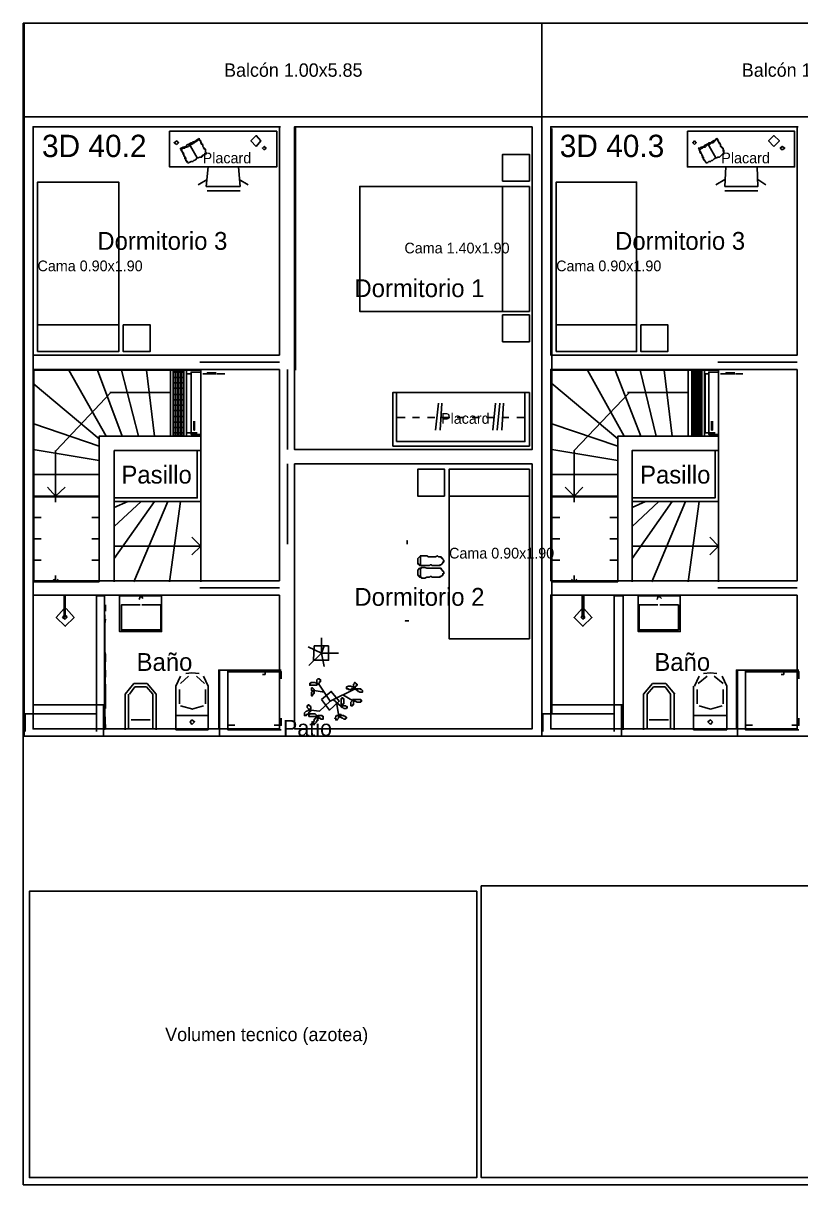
# Model space of a CAD drawing. Header units: metres. Extents: x 0 to 81.3, y 0 to 13.3.
# Drawn here: x 0 to 8.71, y 0 to 13.02 of the extents above; entities that cross this region are included whole.
import ezdxf

# ---------------------------------------------------------------- set-up
doc = ezdxf.new("R2010")
doc.units = ezdxf.units.M
for name, color, linetype in [('Trazo_Cotas', 9, 'Continuous'), ('Trazo_Equipamiento', 8, 'Continuous'), ('Trazo_Estancias', 3, 'Continuous'), ('Trazo_Fachada', 30, 'Continuous'), ('Trazo_Medianeras', 8, 'Continuous'), ('Trazo_Patios', 3, 'Continuous'), ('Trazo_Puertas', 1, 'Continuous'), ('Trazo_Terreno', 7, 'Continuous'), ('Trazo_Unidad', 7, 'Continuous'), ('Trazo_Ventanas', 5, 'Continuous')]:
    doc.layers.add(name, color=color, linetype=linetype)

msp = doc.modelspace()

# ---------------------------------------------------------------- linework, layer by layer
at = {"layer": 'Trazo_Cotas'}
for points in [[(5.81, 13.02), (5.81, 11.97), (0.01, 11.97), (0.01, 13.02)], [(11.61, 13.02), (11.61, 11.97), (5.81, 11.97), (5.81, 13.02)], [(5.08, 3.29), (5.08, 0.08), (0.07, 0.08), (0.07, 3.29)]]:
    msp.add_lwpolyline(points, close=True, dxfattribs=at)
at = {"layer": 'Trazo_Equipamiento', "color": 8}
for p, q in [((0.14, 11.86), (2.88, 11.86)), ((3.05, 11.86), (3.05, 9.13)), ((3.06, 11.86), (5.7, 11.86)), ((5.94, 11.86), (8.68, 11.86)), ((0.11, 9.13), (0.11, 6.76)), ((0.93, 8.39), (0.51, 9.13)), ((1.11, 8.39), (0.83, 9.13)), ((1.29, 8.39), (1.1, 9.13)), ((1.47, 8.39), (1.38, 9.13)), ((1.65, 8.39), (1.65, 9.13)), ((1.7, 9.12), (1.7, 8.4)), ((1.71, 9.12), (1.71, 8.4)), ((1.73, 9.12), (1.73, 8.4)), ((1.74, 9.12), (1.74, 8.4)), ((1.76, 9.12), (1.76, 8.4)), ((1.77, 9.12), (1.77, 8.4)), ((1.79, 9.12), (1.79, 8.4)), ((5.92, 9.13), (5.92, 6.76)), ((6.73, 8.39), (6.32, 9.13)), ((6.92, 8.39), (6.63, 9.13)), ((7.09, 8.39), (6.91, 9.13)), ((7.27, 8.39), (7.18, 9.13)), ((7.45, 8.39), (7.45, 9.13)), ((7.5, 9.12), (7.5, 8.4)), ((7.52, 9.12), (7.52, 8.4)), ((7.53, 9.12), (7.53, 8.4)), ((7.55, 9.12), (7.55, 8.4)), ((7.56, 9.12), (7.56, 8.4)), ((7.58, 9.12), (7.58, 8.4)), ((7.59, 9.12), (7.59, 8.4)), ((1.68, 9.11), (1.8, 9.11)), ((1.68, 9.05), (1.8, 9.05)), ((1.68, 8.99), (1.8, 8.99)), ((2.01, 9.09), (2.09, 9.09)), ((2.16, 9.1), (2.06, 9.1)), ((2.17, 9.09), (2.26, 9.09)), ((7.49, 9.11), (7.6, 9.11)), ((7.49, 9.05), (7.6, 9.05)), ((7.49, 8.99), (7.6, 8.99)), ((7.81, 9.09), (7.89, 9.09)), ((7.97, 9.1), (7.87, 9.1)), ((7.98, 9.09), (8.06, 9.09)), ((0.85, 8.36), (0.11, 8.98)), ((0.98, 8.88), (0.37, 8.23)), ((1.65, 8.88), (0.97, 8.88)), ((1.68, 8.93), (1.8, 8.93)), ((1.68, 8.86), (1.8, 8.86)), ((6.66, 8.36), (5.92, 8.98)), ((6.79, 8.88), (6.17, 8.23)), ((7.45, 8.88), (6.77, 8.88)), ((7.49, 8.93), (7.6, 8.93)), ((7.49, 8.86), (7.6, 8.86)), ((1.68, 8.8), (1.8, 8.8)), ((1.68, 8.74), (1.8, 8.74)), ((7.49, 8.8), (7.6, 8.8)), ((7.49, 8.74), (7.6, 8.74)), ((1.68, 8.68), (1.8, 8.68)), ((1.68, 8.61), (1.8, 8.61)), ((7.49, 8.68), (7.6, 8.68)), ((7.49, 8.61), (7.6, 8.61)), ((0.85, 8.28), (0.12, 8.53)), ((1.68, 8.55), (1.8, 8.55)), ((1.68, 8.49), (1.8, 8.49)), ((1.8, 8.56), (1.8, 8.46)), ((1.91, 8.56), (1.91, 8.46)), ((6.66, 8.28), (5.92, 8.53)), ((7.49, 8.55), (7.6, 8.55)), ((7.49, 8.49), (7.6, 8.49)), ((7.6, 8.56), (7.6, 8.46)), ((7.71, 8.56), (7.71, 8.46)), ((1.68, 8.43), (1.8, 8.43)), ((1.88, 8.43), (1.95, 8.43)), ((1.99, 8.23), (1.99, 8.39)), ((7.49, 8.43), (7.6, 8.43)), ((7.68, 8.43), (7.75, 8.43)), ((7.79, 8.23), (7.79, 8.39)), ((0.85, 8.12), (0.11, 8.24)), ((0.36, 8.23), (0.36, 7.98)), ((6.66, 8.12), (5.92, 8.24)), ((6.17, 8.23), (6.17, 7.98)), ((0.85, 7.96), (0.12, 7.96)), ((0.36, 7.98), (0.36, 7.72)), ((6.66, 7.96), (5.92, 7.96)), ((6.17, 7.98), (6.17, 7.72)), ((0.36, 7.72), (0.36, 7.65)), ((6.17, 7.72), (6.17, 7.65)), ((1.32, 7.66), (1.02, 7.38)), ((1.47, 7.66), (1.02, 7.02)), ((1.17, 7.66), (1.02, 7.59)), ((1.62, 7.66), (1.24, 6.76)), ((1.64, 6.76), (1.76, 7.66)), ((1.99, 6.76), (1.99, 7.66)), ((7.12, 7.66), (6.82, 7.38)), ((7.27, 7.66), (6.82, 7.02)), ((6.97, 7.66), (6.82, 7.59)), ((7.42, 7.66), (7.04, 6.76)), ((7.45, 6.76), (7.57, 7.66)), ((7.79, 6.76), (7.79, 7.66)), ((0.2, 7.48), (0.12, 7.48)), ((0.85, 7.48), (0.77, 7.48)), ((6.01, 7.48), (5.92, 7.48)), ((6.66, 7.48), (6.57, 7.48)), ((0.2, 7.24), (0.12, 7.24)), ((0.85, 7.24), (0.77, 7.24)), ((6.01, 7.24), (5.92, 7.24)), ((6.66, 7.24), (6.57, 7.24)), ((1.99, 7.16), (1.02, 7.16)), ((7.79, 7.16), (6.82, 7.16)), ((0.2, 7), (0.12, 7)), ((0.85, 7), (0.77, 7)), ((6.01, 7), (5.92, 7)), ((6.66, 7), (6.57, 7)), ((0.36, 6.83), (0.36, 6.76)), ((6.17, 6.83), (6.17, 6.76)), ((0.92, 5.34), (0.91, 6.6)), ((6.72, 5.34), (6.72, 6.6)), ((0.92, 6.43), (0.92, 6.5)), ((6.72, 6.43), (6.72, 6.5)), ((0.91, 6.26), (0.92, 6.34)), ((6.72, 6.26), (6.72, 6.34)), ((0.91, 6.09), (0.91, 6.18)), ((6.72, 6.09), (6.72, 6.18)), ((0.91, 5.93), (0.91, 6.01)), ((6.72, 5.93), (6.72, 6.01)), ((0.92, 5.86), (0.92, 5.95)), ((6.72, 5.86), (6.72, 5.95)), ((0.91, 5.76), (0.91, 5.84)), ((0.92, 5.69), (0.92, 5.77)), ((1.89, 5.74), (1.82, 5.73)), ((1.97, 5.73), (1.89, 5.74)), ((2.19, 5.77), (2.89, 5.77)), ((2.19, 5.12), (2.19, 5.77)), ((2.29, 5.75), (2.37, 5.75)), ((2.29, 5.67), (2.29, 5.75)), ((2.29, 5.75), (2.89, 5.75)), ((6.72, 5.76), (6.72, 5.84)), ((6.72, 5.69), (6.72, 5.77)), ((7.7, 5.74), (7.62, 5.73)), ((7.77, 5.73), (7.7, 5.74)), ((7.99, 5.12), (7.99, 5.77)), ((8, 5.77), (8.69, 5.77)), ((8.09, 5.75), (8.17, 5.75)), ((8.09, 5.67), (8.09, 5.75)), ((8.09, 5.75), (8.69, 5.75)), ((0.91, 5.59), (0.91, 5.68)), ((0.92, 5.52), (0.92, 5.61)), ((1.24, 5.62), (1.14, 5.5)), ((1.39, 5.62), (1.24, 5.62)), ((1.49, 5.5), (1.39, 5.62)), ((1.76, 5.7), (1.71, 5.59)), ((1.85, 5.7), (1.76, 5.62)), ((2.03, 5.62), (1.94, 5.7)), ((2.07, 5.59), (2.02, 5.7)), ((6.72, 5.59), (6.72, 5.68)), ((6.72, 5.52), (6.72, 5.61)), ((7.05, 5.62), (6.95, 5.5)), ((7.2, 5.62), (7.05, 5.62)), ((7.3, 5.5), (7.2, 5.62)), ((7.57, 5.7), (7.52, 5.59)), ((7.66, 5.7), (7.56, 5.62)), ((7.84, 5.62), (7.74, 5.7)), ((7.88, 5.59), (7.83, 5.7)), ((0.91, 5.43), (0.91, 5.51)), ((1.18, 5.5), (1.18, 5.12)), ((1.25, 5.58), (1.19, 5.5)), ((1.38, 5.58), (1.25, 5.58)), ((1.45, 5.5), (1.38, 5.58)), ((1.45, 5.12), (1.45, 5.5)), ((1.49, 5.5), (1.49, 5.1)), ((1.75, 5.39), (1.75, 5.55)), ((2.04, 5.39), (2.04, 5.55)), ((6.72, 5.43), (6.72, 5.51)), ((7.06, 5.58), (6.99, 5.5)), ((6.99, 5.5), (6.99, 5.12)), ((7.19, 5.58), (7.06, 5.58)), ((7.25, 5.5), (7.19, 5.58)), ((7.25, 5.12), (7.25, 5.5)), ((7.29, 5.5), (7.29, 5.1)), ((7.55, 5.39), (7.55, 5.55)), ((7.84, 5.39), (7.84, 5.55)), ((0.92, 5.12), (0.91, 5.38)), ((0.91, 5.26), (0.91, 5.34)), ((0.92, 5.34), (0.92, 5.44)), ((1.76, 5.37), (1.9, 5.33)), ((1.89, 5.33), (2.02, 5.37)), ((6.72, 5.34), (6.72, 5.44)), ((6.72, 5.12), (6.72, 5.38)), ((6.72, 5.26), (6.72, 5.34)), ((7.57, 5.37), (7.7, 5.33)), ((7.7, 5.33), (7.83, 5.37)), ((1.21, 5.21), (1.42, 5.21)), ((2.07, 5.26), (1.71, 5.26)), ((7.01, 5.21), (7.23, 5.21)), ((7.88, 5.26), (7.51, 5.26)), ((0.91, 5.1), (0.91, 5.18)), ((1.19, 5.11), (1.3, 5.11)), ((1.34, 5.11), (1.44, 5.11)), ((6.72, 5.1), (6.72, 5.18)), ((6.99, 5.11), (7.1, 5.11)), ((7.14, 5.11), (7.25, 5.11))]:
    msp.add_line(p, q, dxfattribs=at)
at = {"layer": 'Trazo_Equipamiento', "color": 9}
for p, q in [((1.95, 11.51), (1.86, 11.67)), ((7.76, 11.51), (7.67, 11.67)), ((2.06, 11.27), (1.96, 11.21)), ((2.42, 11.27), (2.52, 11.21)), ((7.86, 11.27), (7.76, 11.21)), ((8.23, 11.27), (8.32, 11.21)), ((2.06, 11.14), (2.43, 11.14)), ((5.37, 11.19), (5.37, 9.79)), ((7.86, 11.14), (8.23, 11.14)), ((1.07, 9.64), (0.16, 9.64)), ((6.87, 9.64), (5.97, 9.64)), ((4.65, 8.76), (4.62, 8.46)), ((4.65, 8.76), (4.62, 8.46)), ((4.69, 8.76), (4.67, 8.46)), ((4.69, 8.76), (4.67, 8.46)), ((5.29, 8.76), (5.26, 8.46)), ((5.29, 8.76), (5.26, 8.46)), ((5.34, 8.76), (5.31, 8.46)), ((5.34, 8.76), (5.31, 8.46)), ((5.38, 8.76), (5.36, 8.46)), ((5.38, 8.76), (5.36, 8.46)), ((4.18, 8.6), (4.28, 8.6)), ((4.18, 8.6), (4.28, 8.6)), ((4.36, 8.6), (4.44, 8.6)), ((4.36, 8.6), (4.44, 8.6)), ((4.53, 8.6), (4.61, 8.6)), ((4.53, 8.6), (4.61, 8.6)), ((4.69, 8.6), (4.78, 8.6)), ((4.69, 8.6), (4.78, 8.6)), ((4.86, 8.6), (4.94, 8.6)), ((4.86, 8.6), (4.94, 8.6)), ((5.03, 8.6), (5.11, 8.6)), ((5.03, 8.6), (5.11, 8.6)), ((5.19, 8.6), (5.28, 8.6)), ((5.19, 8.6), (5.28, 8.6)), ((5.36, 8.6), (5.44, 8.6)), ((5.36, 8.6), (5.44, 8.6)), ((5.53, 8.6), (5.62, 8.6)), ((5.53, 8.6), (5.62, 8.6)), ((4.77, 7.72), (5.67, 7.72)), ((4.45, 7.04), (4.45, 6.95)), ((4.45, 6.91), (4.45, 6.82)), ((3.34, 5.96), (3.34, 6.13)), ((3.34, 5.96), (3.19, 6.03)), ((3.34, 5.96), (3.37, 6.04)), ((3.34, 5.96), (3.2, 5.82)), ((3.34, 5.96), (3.37, 5.81)), ((3.34, 5.96), (3.53, 5.96)), ((3.44, 5.42), (3.31, 5.61)), ((3.37, 5.52), (3.26, 5.54)), ((3.44, 5.42), (3.72, 5.56)), ((3.58, 5.49), (3.69, 5.43)), ((3.44, 5.42), (3.32, 5.31)), ((3.47, 5.44), (3.56, 5.36)), ((3.51, 5.41), (3.53, 5.27)), ((3.32, 5.31), (3.22, 5.32))]:
    msp.add_line(p, q, dxfattribs=at)
at = {"layer": 'Trazo_Equipamiento', "color": 8}
for points in [[(0.11, 11.84), (0.11, 5.28), (0.11, 10.18)], [(5.92, 11.84), (5.92, 5.28), (5.92, 10.18)], [(0.11, 10.18), (0.11, 6.76), (0.11, 9.29)], [(5.92, 10.18), (5.92, 6.76), (5.92, 9.29)], [(0.11, 8.69), (0.11, 9.29), (0.11, 9.13)], [(5.92, 8.69), (5.92, 9.29), (5.92, 9.13)], [(2.16, 9.09), (2.06, 9.09), (2.06, 9.1)], [(7.97, 9.09), (7.87, 9.09), (7.87, 9.1)], [(1.79, 8.56), (1.79, 8.46), (1.8, 8.46)], [(1.92, 8.56), (1.92, 8.46), (1.91, 8.46)], [(7.59, 8.56), (7.59, 8.46), (7.6, 8.46)], [(7.72, 8.56), (7.72, 8.46), (7.71, 8.46)], [(1.02, 6.76), (1.02, 8.23), (1.99, 8.23), (1.99, 8.39), (0.85, 8.39), (0.85, 6.76)], [(6.82, 6.76), (6.82, 8.23), (7.79, 8.23), (7.79, 8.39), (6.66, 8.39), (6.66, 6.76)], [(1.99, 8.23), (1.99, 7.66), (1.02, 7.66)], [(1.95, 8.23), (1.95, 7.7), (1.02, 7.7)], [(7.79, 8.23), (7.79, 7.66), (6.82, 7.66)], [(7.75, 8.23), (7.75, 7.7), (6.82, 7.7)], [(0.27, 7.82), (0.36, 7.72), (0.47, 7.82)], [(6.07, 7.82), (6.17, 7.72), (6.27, 7.82)], [(1.89, 7.06), (1.99, 7.16), (1.89, 7.26)], [(7.69, 7.06), (7.79, 7.16), (7.69, 7.26)], [(0.34, 6.79), (0.36, 6.76), (0.39, 6.79)], [(6.14, 6.79), (6.17, 6.76), (6.2, 6.79)], [(0.11, 6.6), (0.11, 5.38), (0.91, 5.38)], [(0.46, 6.36), (0.46, 6.6), (0.47, 6.6), (0.47, 6.36)], [(1.34, 6.57), (1.33, 6.59), (1.31, 6.59), (1.3, 6.56)], [(5.92, 6.6), (5.92, 5.38), (6.72, 5.38)], [(6.26, 6.36), (6.26, 6.6), (6.28, 6.6), (6.28, 6.36)], [(7.15, 6.57), (7.13, 6.59), (7.11, 6.59), (7.1, 6.56)], [(0.46, 6.46), (0.37, 6.36), (0.47, 6.26), (0.57, 6.36), (0.48, 6.46)], [(0.46, 6.38), (0.44, 6.36), (0.47, 6.34), (0.49, 6.36), (0.48, 6.38)], [(1.33, 6.5), (1.54, 6.5), (1.54, 6.22), (1.1, 6.22), (1.1, 6.5), (1.31, 6.5)], [(6.26, 6.46), (6.17, 6.36), (6.27, 6.26), (6.37, 6.36), (6.28, 6.46)], [(6.26, 6.38), (6.25, 6.36), (6.27, 6.34), (6.29, 6.36), (6.28, 6.38)], [(7.13, 6.5), (7.34, 6.5), (7.34, 6.22), (6.9, 6.22), (6.9, 6.5), (7.11, 6.5)], [(2.19, 5.12), (2.19, 5.77), (2.29, 5.77), (2.29, 5.1), (2.89, 5.1)], [(2.68, 5.75), (2.71, 5.75), (2.71, 5.72), (2.68, 5.72)], [(2.81, 5.75), (2.89, 5.75), (2.89, 5.67)], [(7.99, 5.12), (7.99, 5.77), (8.09, 5.77), (8.09, 5.1), (8.69, 5.1)], [(8.49, 5.75), (8.52, 5.75), (8.52, 5.72), (8.49, 5.72)], [(8.61, 5.75), (8.69, 5.75), (8.69, 5.67)], [(1.14, 5.1), (1.14, 5.33), (1.14, 5.5)], [(1.71, 5.59), (1.71, 5.1), (2.07, 5.1), (2.07, 5.59)], [(6.95, 5.1), (6.95, 5.33), (6.95, 5.5)], [(7.51, 5.59), (7.51, 5.1), (7.88, 5.1), (7.88, 5.59)], [(0.82, 5.28), (0.82, 5.38), (0.82, 5.08)], [(0.92, 5.12), (0.91, 5.38), (0.91, 5.38)], [(6.62, 5.28), (6.62, 5.38), (6.62, 5.08)], [(6.72, 5.12), (6.72, 5.12), (6.72, 5.38)], [(0.82, 5.08), (0.82, 5.28), (0.02, 5.28), (0.02, 5.08)], [(2.37, 5.15), (2.29, 5.15), (2.29, 5.23)], [(2.89, 5.23), (2.89, 5.15), (2.81, 5.15)], [(6.62, 5.08), (6.62, 5.28), (5.82, 5.28), (5.82, 5.08)], [(8.17, 5.15), (8.09, 5.15), (8.09, 5.23)], [(8.69, 5.23), (8.69, 5.15), (8.61, 5.15)]]:
    msp.add_lwpolyline(points, dxfattribs=at)
at = {"layer": 'Trazo_Equipamiento', "color": 9}
for points in [[(1.64, 11.81), (1.64, 11.41), (2.84, 11.41), (2.84, 11.81)], [(2.61, 11.64), (2.66, 11.7), (2.61, 11.76), (2.55, 11.7)], [(7.44, 11.81), (7.44, 11.41), (8.64, 11.41), (8.64, 11.81)], [(8.41, 11.64), (8.47, 11.7), (8.41, 11.76), (8.35, 11.7)], [(1.72, 11.66), (1.74, 11.68), (1.72, 11.7), (1.69, 11.68)], [(2.7, 11.6), (2.72, 11.62), (2.7, 11.64), (2.68, 11.62)], [(7.52, 11.66), (7.54, 11.68), (7.52, 11.7), (7.5, 11.68)], [(8.5, 11.6), (8.53, 11.62), (8.5, 11.64), (8.48, 11.62)], [(5.37, 11.25), (5.37, 11.55), (5.67, 11.55), (5.67, 11.25)], [(0.16, 9.34), (0.16, 11.24), (1.07, 11.24), (1.07, 9.34)], [(5.97, 9.34), (5.97, 11.24), (6.87, 11.24), (6.87, 9.34)], [(5.67, 11.19), (5.67, 9.79), (3.77, 9.79), (3.77, 11.19)], [(1.12, 9.64), (1.12, 9.34), (1.42, 9.34), (1.42, 9.64)], [(5.37, 9.75), (5.37, 9.45), (5.67, 9.45), (5.67, 9.75)], [(6.92, 9.64), (6.92, 9.34), (7.22, 9.34), (7.22, 9.64)], [(4.14, 8.28), (4.14, 8.88), (5.67, 8.88), (5.67, 8.28)], [(4.18, 8.33), (4.18, 8.88), (5.62, 8.88), (5.62, 8.33)], [(4.72, 7.72), (4.72, 8.02), (4.42, 8.02), (4.42, 7.72)], [(5.67, 8.02), (5.67, 6.12), (4.77, 6.12), (4.77, 8.02)], [(4.3, 7.18), (4.3, 7.22)], [(4.42, 7.02), (4.45, 7.05), (4.52, 7.05), (4.54, 7.04), (4.62, 7.04), (4.64, 7.05), (4.65, 7.04), (4.68, 7.04), (4.68, 7.03), (4.69, 7.03), (4.69, 7.02), (4.7, 7.02), (4.7, 7.01), (4.71, 7), (4.71, 6.98), (4.7, 6.98), (4.7, 6.97), (4.68, 6.95), (4.67, 6.95), (4.67, 6.94), (4.58, 6.94), (4.57, 6.95), (4.56, 6.95), (4.55, 6.94), (4.44, 6.94), (4.44, 6.95), (4.43, 6.95), (4.43, 6.96), (4.42, 6.96)], [(4.42, 6.83), (4.43, 6.83), (4.43, 6.82), (4.44, 6.82), (4.44, 6.81), (4.46, 6.81), (4.46, 6.8), (4.5, 6.8), (4.52, 6.81), (4.55, 6.81), (4.56, 6.82), (4.57, 6.82), (4.58, 6.81), (4.67, 6.81), (4.67, 6.82), (4.68, 6.82), (4.69, 6.83), (4.7, 6.83), (4.7, 6.85), (4.71, 6.85), (4.71, 6.87), (4.69, 6.89), (4.69, 6.9), (4.68, 6.9), (4.68, 6.91), (4.52, 6.91), (4.5, 6.92), (4.46, 6.92), (4.46, 6.91), (4.44, 6.91), (4.42, 6.89)], [(4.32, 6.32), (4.28, 6.32)], [(4.77, 6.34), (4.77, 6.3)], [(3.42, 6.04), (3.26, 6.04), (3.25, 5.88), (3.42, 5.88)], [(3.29, 5.61), (3.29, 5.62), (3.28, 5.62), (3.27, 5.63), (3.22, 5.63), (3.22, 5.62), (3.21, 5.62), (3.21, 5.6), (3.29, 5.6), (3.3, 5.61)], [(3.31, 5.61), (3.31, 5.62), (3.32, 5.63), (3.32, 5.64), (3.33, 5.64), (3.33, 5.66), (3.32, 5.66), (3.32, 5.67), (3.3, 5.67), (3.29, 5.66), (3.29, 5.63), (3.3, 5.62), (3.3, 5.61)], [(3.72, 5.58), (3.74, 5.6), (3.74, 5.61), (3.73, 5.61), (3.73, 5.62), (3.72, 5.63), (3.71, 5.63), (3.71, 5.62), (3.7, 5.61), (3.7, 5.59), (3.71, 5.58), (3.71, 5.57), (3.72, 5.57)], [(3.26, 5.54), (3.26, 5.55), (3.24, 5.57), (3.23, 5.57), (3.23, 5.54)], [(3.24, 5.53), (3.23, 5.52), (3.23, 5.48), (3.24, 5.48), (3.24, 5.49), (3.25, 5.5), (3.25, 5.51), (3.26, 5.51), (3.26, 5.53)], [(3.34, 5.44), (3.43, 5.32), (3.54, 5.42), (3.45, 5.53)], [(3.72, 5.56), (3.7, 5.57), (3.7, 5.58), (3.68, 5.58), (3.67, 5.59), (3.64, 5.59), (3.63, 5.58), (3.62, 5.58), (3.62, 5.56), (3.64, 5.56), (3.64, 5.55), (3.67, 5.55), (3.68, 5.56)], [(3.72, 5.56), (3.78, 5.56), (3.78, 5.55), (3.79, 5.55), (3.8, 5.54), (3.8, 5.52), (3.77, 5.52), (3.76, 5.53), (3.75, 5.53), (3.75, 5.54), (3.74, 5.54)], [(3.22, 5.36), (3.21, 5.37), (3.2, 5.37), (3.2, 5.38), (3.19, 5.38), (3.18, 5.37), (3.18, 5.35), (3.2, 5.33), (3.22, 5.33)], [(3.56, 5.36), (3.58, 5.38), (3.58, 5.39), (3.59, 5.39), (3.59, 5.45), (3.58, 5.45), (3.58, 5.46), (3.57, 5.46), (3.57, 5.45), (3.56, 5.45)], [(3.56, 5.36), (3.57, 5.35), (3.58, 5.35), (3.59, 5.34), (3.62, 5.34), (3.63, 5.35), (3.63, 5.36), (3.62, 5.36), (3.61, 5.37), (3.57, 5.37), (3.57, 5.36)], [(3.67, 5.41), (3.67, 5.37), (3.69, 5.37), (3.69, 5.38), (3.7, 5.38), (3.7, 5.42), (3.69, 5.43)], [(3.69, 5.44), (3.7, 5.43), (3.7, 5.42), (3.72, 5.42), (3.74, 5.41), (3.78, 5.41), (3.78, 5.42), (3.79, 5.42), (3.79, 5.43), (3.78, 5.43), (3.78, 5.44)], [(3.22, 5.32), (3.19, 5.32), (3.18, 5.31), (3.17, 5.31), (3.15, 5.29), (3.15, 5.26), (3.17, 5.26), (3.17, 5.27), (3.18, 5.27), (3.19, 5.28), (3.2, 5.28), (3.2, 5.3), (3.21, 5.3), (3.22, 5.31)], [(3.27, 5.28), (3.21, 5.28), (3.21, 5.27), (3.2, 5.27), (3.2, 5.25), (3.27, 5.25), (3.28, 5.26), (3.29, 5.26)], [(3.3, 5.26), (3.3, 5.22), (3.29, 5.2), (3.29, 5.19), (3.28, 5.19), (3.28, 5.18), (3.27, 5.17), (3.25, 5.17), (3.25, 5.19), (3.26, 5.2), (3.26, 5.22), (3.27, 5.22), (3.27, 5.23), (3.28, 5.23), (3.28, 5.24)], [(3.3, 5.26), (3.35, 5.26), (3.35, 5.25), (3.36, 5.25), (3.36, 5.22), (3.33, 5.22), (3.33, 5.23), (3.31, 5.23), (3.31, 5.25)], [(3.53, 5.27), (3.52, 5.26), (3.51, 5.26), (3.5, 5.25), (3.5, 5.24), (3.49, 5.23), (3.5, 5.23), (3.5, 5.21), (3.52, 5.21), (3.52, 5.22), (3.53, 5.23)], [(3.53, 5.27), (3.55, 5.25), (3.55, 5.24), (3.56, 5.24), (3.57, 5.23), (3.58, 5.23), (3.59, 5.22), (3.61, 5.22), (3.61, 5.23), (3.62, 5.23), (3.62, 5.24), (3.61, 5.24), (3.61, 5.25), (3.6, 5.25), (3.59, 5.26), (3.56, 5.26), (3.56, 5.27)]]:
    msp.add_lwpolyline(points, close=True, dxfattribs=at)
for points in [[(1.97, 11.73), (1.96, 11.72), (1.94, 11.71), (1.92, 11.69), (1.9, 11.69), (1.89, 11.68), (1.88, 11.68), (1.86, 11.67)], [(1.97, 11.72), (1.95, 11.7), (1.93, 11.69), (1.92, 11.68), (1.91, 11.68), (1.9, 11.67), (1.88, 11.66), (1.87, 11.66)], [(2.05, 11.57), (2.04, 11.58), (2.04, 11.61), (2.01, 11.64), (2.01, 11.66), (2, 11.67), (1.99, 11.69), (1.99, 11.7), (1.97, 11.72), (1.97, 11.73)], [(2.05, 11.56), (2.05, 11.57), (2.04, 11.58), (2.04, 11.6), (2.02, 11.62), (2.02, 11.63), (2.01, 11.64), (2.01, 11.65), (2, 11.66), (1.99, 11.68), (1.99, 11.69), (1.98, 11.7), (1.98, 11.71), (1.97, 11.72)], [(7.77, 11.73), (7.75, 11.71), (7.73, 11.7), (7.72, 11.69), (7.71, 11.69), (7.7, 11.68), (7.68, 11.68), (7.67, 11.67)], [(7.77, 11.72), (7.74, 11.69), (7.73, 11.69), (7.73, 11.68), (7.71, 11.68), (7.69, 11.66), (7.67, 11.66)], [(7.85, 11.57), (7.85, 11.59), (7.84, 11.61), (7.84, 11.62), (7.83, 11.62), (7.83, 11.63), (7.81, 11.65), (7.81, 11.66), (7.8, 11.67), (7.79, 11.69), (7.79, 11.7), (7.78, 11.71), (7.78, 11.72), (7.77, 11.73)], [(7.85, 11.56), (7.85, 11.58), (7.84, 11.59), (7.84, 11.61), (7.81, 11.64), (7.81, 11.66), (7.8, 11.68), (7.78, 11.7), (7.78, 11.71), (7.77, 11.72)], [(1.76, 11.62), (1.77, 11.62), (1.79, 11.63), (1.8, 11.63), (1.82, 11.64), (1.84, 11.66), (1.85, 11.66), (1.86, 11.67)], [(1.84, 11.46), (1.82, 11.48), (1.82, 11.5), (1.81, 11.5), (1.81, 11.52), (1.8, 11.53), (1.8, 11.54), (1.79, 11.55), (1.79, 11.56), (1.78, 11.58), (1.77, 11.59), (1.77, 11.6), (1.76, 11.61), (1.76, 11.62)], [(1.77, 11.61), (1.78, 11.61), (1.79, 11.62), (1.81, 11.62), (1.82, 11.63), (1.83, 11.63), (1.85, 11.64), (1.87, 11.66)], [(1.85, 11.45), (1.84, 11.46), (1.84, 11.47), (1.82, 11.49), (1.82, 11.51), (1.81, 11.52), (1.81, 11.53), (1.8, 11.54), (1.8, 11.55), (1.79, 11.57), (1.78, 11.58), (1.78, 11.59), (1.77, 11.6), (1.77, 11.61)], [(7.56, 11.62), (7.58, 11.62), (7.59, 11.63), (7.6, 11.63), (7.62, 11.64), (7.63, 11.65), (7.67, 11.67)], [(7.65, 11.46), (7.62, 11.49), (7.62, 11.5), (7.61, 11.51), (7.61, 11.53), (7.6, 11.54), (7.6, 11.55), (7.59, 11.56), (7.58, 11.58), (7.58, 11.59), (7.57, 11.6), (7.57, 11.61), (7.56, 11.62)], [(7.57, 11.61), (7.59, 11.61), (7.6, 11.62), (7.61, 11.62), (7.62, 11.63), (7.64, 11.63), (7.67, 11.66)], [(7.65, 11.45), (7.65, 11.46), (7.63, 11.48), (7.63, 11.49), (7.62, 11.5), (7.62, 11.52), (7.61, 11.53), (7.61, 11.54), (7.6, 11.55), (7.59, 11.57), (7.59, 11.58), (7.58, 11.59), (7.58, 11.6), (7.57, 11.61)], [(1.85, 11.45), (1.86, 11.46), (1.88, 11.47), (1.9, 11.47), (1.91, 11.48), (1.93, 11.49), (1.95, 11.51)], [(2.05, 11.56), (2.04, 11.55), (2.03, 11.55), (2.01, 11.54), (2.01, 11.53), (2, 11.53), (2, 11.52), (1.98, 11.52), (1.96, 11.51), (1.95, 11.51)], [(7.65, 11.45), (7.67, 11.46), (7.68, 11.47), (7.7, 11.47), (7.71, 11.48), (7.72, 11.48), (7.74, 11.5), (7.76, 11.51)], [(7.85, 11.56), (7.84, 11.55), (7.83, 11.55), (7.8, 11.52), (7.78, 11.52), (7.77, 11.51), (7.76, 11.51)], [(2.41, 11.41), (2.43, 11.19), (2.05, 11.19), (2.07, 11.41)], [(8.22, 11.41), (8.23, 11.19), (7.86, 11.19), (7.87, 11.41)]]:
    msp.add_lwpolyline(points, dxfattribs=at)
at = {"layer": 'Trazo_Equipamiento', "color": 8}
for points in [[(1.99, 9.13), (1.99, 8.39), (0.85, 8.39), (0.85, 6.76), (0.12, 6.76), (0.12, 9.13)], [(1.68, 8.4), (1.68, 9.12), (1.8, 9.12), (1.8, 8.4)], [(1.83, 9.13), (1.83, 8.39), (1.99, 8.39), (1.99, 9.13)], [(1.83, 9.13), (1.99, 9.13), (1.99, 9.11), (1.88, 9.11), (1.88, 9.09), (1.83, 9.09)], [(7.79, 9.13), (7.79, 8.39), (6.66, 8.39), (6.66, 6.76), (5.92, 6.76), (5.92, 9.13)], [(7.49, 8.4), (7.49, 9.12), (7.6, 9.12), (7.6, 8.4)], [(7.63, 9.13), (7.63, 8.39), (7.79, 8.39), (7.79, 9.13)], [(7.63, 9.13), (7.79, 9.13), (7.79, 9.11), (7.68, 9.11), (7.68, 9.09), (7.63, 9.09)], [(1.88, 9.09), (1.88, 8.43), (1.83, 8.43), (1.83, 9.09)], [(7.68, 9.09), (7.68, 8.43), (7.64, 8.43), (7.64, 9.09)], [(1.83, 8.39), (1.99, 8.39), (1.99, 8.41), (1.88, 8.41), (1.88, 8.43), (1.83, 8.43)], [(7.63, 8.39), (7.79, 8.39), (7.79, 8.41), (7.68, 8.41), (7.68, 8.43), (7.63, 8.43)], [(0.85, 7.71), (0.85, 7.72), (0.12, 7.71)], [(0.85, 7.72), (0.12, 7.71), (0.12, 7.72)], [(6.66, 7.71), (6.66, 7.72), (5.92, 7.71)], [(6.66, 7.72), (5.92, 7.71), (5.92, 7.72)], [(0.82, 6.6), (0.82, 5.38), (0.91, 5.38), (0.91, 6.6)], [(1.55, 6.6), (1.55, 6.2), (1.08, 6.2), (1.08, 6.6)], [(6.62, 6.6), (6.62, 5.38), (6.72, 5.38), (6.72, 6.6)], [(7.36, 6.6), (7.36, 6.2), (6.89, 6.2), (6.89, 6.6)], [(2.2, 5.12), (2.2, 5.77), (2.19, 5.12)], [(2.2, 5.77), (2.19, 5.12), (2.19, 5.77)], [(2.2, 5.03), (2.2, 5.77)], [(8, 5.12), (8, 5.77), (7.99, 5.12)], [(8, 5.77), (7.99, 5.12), (7.99, 5.77)], [(8, 5.03), (8, 5.77)], [(0.91, 5.12), (0.91, 5.38), (0.9, 5.12)], [(0.91, 5.38), (0.9, 5.12), (0.9, 5.38)], [(0.9, 5.03), (0.9, 5.38)], [(6.72, 5.12), (6.72, 5.38), (6.7, 5.12)], [(6.72, 5.38), (6.7, 5.12), (6.7, 5.38)], [(6.7, 5.03), (6.7, 5.38)], [(1.89, 5.16), (1.92, 5.19), (1.89, 5.21), (1.87, 5.19)], [(7.7, 5.16), (7.72, 5.19), (7.7, 5.21), (7.67, 5.19)]]:
    msp.add_lwpolyline(points, close=True, dxfattribs=at)
at = {"layer": 'Trazo_Estancias', "color": 5}
for points in [[(2.87, 11.86), (2.87, 9.3), (0.11, 9.3), (0.11, 11.86)], [(5.7, 11.86), (5.7, 8.24), (3.04, 8.24), (3.04, 11.86)], [(8.67, 11.86), (8.67, 9.3), (5.91, 9.3), (5.91, 11.86)], [(5.7, 8.08), (5.7, 5.11), (3.04, 5.11), (3.04, 8.08)]]:
    msp.add_lwpolyline(points, close=True, dxfattribs=at)
at = {"layer": 'Trazo_Estancias', "color": 8}
for points in [[(2.87, 9.14), (2.87, 6.77), (0.11, 6.77), (0.11, 9.14)], [(8.67, 9.14), (8.67, 6.77), (5.91, 6.77), (5.91, 9.14)]]:
    msp.add_lwpolyline(points, close=True, dxfattribs=at)
at = {"layer": 'Trazo_Estancias', "color": 4}
for points in [[(2.87, 6.61), (2.87, 5.11), (0.11, 5.11), (0.11, 6.61)], [(8.67, 6.61), (8.67, 5.11), (5.91, 5.11), (5.91, 6.61)]]:
    msp.add_lwpolyline(points, close=True, dxfattribs=at)
at = {"layer": 'Trazo_Fachada'}
for p, q in [((5.81, 11.97), (0.01, 11.97)), ((11.61, 11.97), (5.81, 11.97)), ((5.81, 5.03), (0.01, 5.03)), ((11.61, 5.03), (5.81, 5.03))]:
    msp.add_line(p, q, dxfattribs=at)
at = {"layer": 'Trazo_Medianeras'}
msp.add_line((17.48, 0), (0, 0), dxfattribs=at)
at = {"layer": 'Trazo_Patios'}
msp.add_lwpolyline([(9.98, 3.35), (9.98, 0.08), (5.13, 0.08), (5.13, 3.35)], close=True, dxfattribs=at)
at = {"layer": 'Trazo_Puertas'}
for p, q in [((2.87, 9.22), (1.98, 9.22)), ((2.96, 9.14), (2.96, 8.24)), ((8.67, 9.22), (7.78, 9.22)), ((2.96, 8.08), (2.96, 7.18)), ((2.87, 6.69), (1.98, 6.69)), ((8.67, 6.69), (7.78, 6.69))]:
    msp.add_line(p, q, dxfattribs=at)
at = {"layer": 'Trazo_Terreno'}
msp.add_lwpolyline([(17.48, 13.02), (17.48, 0), (0, 0), (0, 13.02)], close=True, dxfattribs=at)
at = {"layer": 'Trazo_Unidad'}
for points in [[(5.81, 11.97), (5.81, 5.03), (0.01, 5.03), (0.01, 11.97)], [(11.61, 11.97), (11.61, 5.03), (5.81, 5.03), (5.81, 11.97)]]:
    msp.add_lwpolyline(points, close=True, dxfattribs=at)
at = {"layer": 'Trazo_Ventanas'}
for p, q in [((2.87, 11.97), (0.11, 11.97)), ((5.7, 11.97), (3.04, 11.97)), ((8.67, 11.97), (5.91, 11.97)), ((2.18, 5.03), (0.89, 5.03)), ((5.72, 5.03), (3.01, 5.03)), ((7.99, 5.03), (6.69, 5.03))]:
    msp.add_line(p, q, dxfattribs=at)

# ---------------------------------------------------------------- texts
at = {"layer": 'Trazo_Cotas'}
for s, p in [('Balcón 1.00x5.85', (2.25, 12.42)), ('Balcón 1.00x5.80', (8.05, 12.42)), ('Volumen tecnico (azotea)', (1.59, 1.61))]:
    msp.add_text(s, height=0.15, dxfattribs=at).set_placement(p)
at = {"layer": 'Trazo_Equipamiento', "color": 8}
for s, p in [('Placard', (2.01, 11.45)), ('Placard', (7.82, 11.45)), ('Cama 1.40x1.90', (4.27, 10.44)), ('Cama 0.90x1.90', (0.16, 10.24)), ('Cama 0.90x1.90', (5.97, 10.24)), ('Placard', (4.68, 8.53)), ('Cama 0.90x1.90', (4.77, 7.02))]:
    msp.add_text(s, height=0.12, dxfattribs=at).set_placement(p)
at = {"layer": 'Trazo_Estancias', "color": 5}
for s, p in [('Dormitorio 3', (0.83, 10.48)), ('Dormitorio 3', (6.63, 10.48)), ('Dormitorio 1', (3.71, 9.95)), ('Dormitorio 2', (3.71, 6.49))]:
    msp.add_text(s, height=0.2, dxfattribs=at).set_placement(p)
at = {"layer": 'Trazo_Estancias', "color": 8}
for p in [(1.1, 7.86), (6.91, 7.86)]:
    msp.add_text('Pasillo', height=0.2, dxfattribs=at).set_placement(p)
at = {"layer": 'Trazo_Estancias', "color": 4}
for p in [(1.27, 5.76), (7.07, 5.76)]:
    msp.add_text('Baño', height=0.2, dxfattribs=at).set_placement(p)
at = {"layer": 'Trazo_Fachada'}
msp.add_text('Patio', height=0.18, dxfattribs=at).set_placement((2.91, 5.03))
at = {"layer": 'Trazo_Unidad'}
for s, p in [('3D 40.2', (0.21, 11.52)), ('3D 40.3', (6.01, 11.52))]:
    msp.add_text(s, height=0.25, dxfattribs=at).set_placement(p)

doc.saveas('drawing.dxf')
